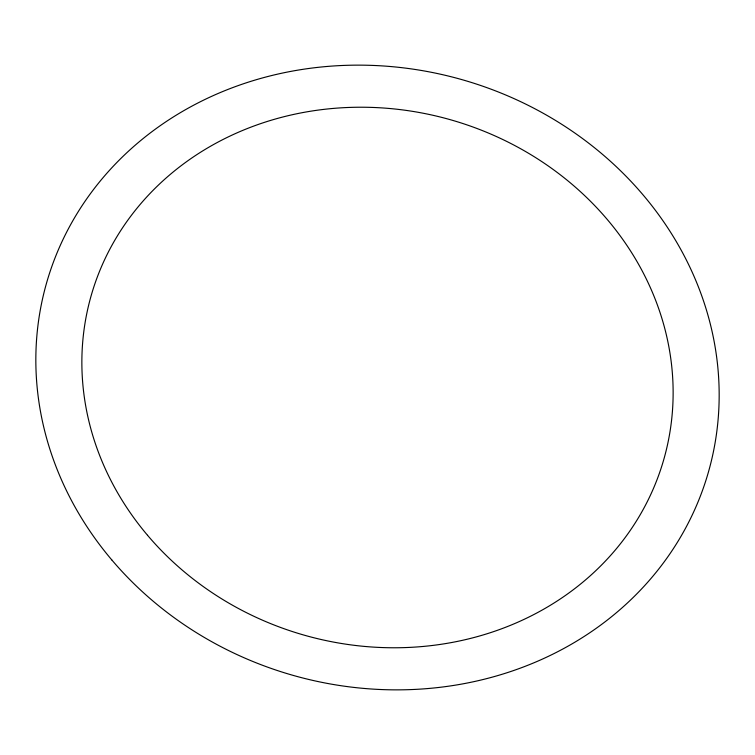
<?xml version="1.0" encoding="UTF-8"?>
<svg xmlns="http://www.w3.org/2000/svg" width="755" height="755" viewBox="0 0 755 755"><rect width="100%" height="100%" fill="white"/><g stroke="black" fill="none" stroke-linecap="round" stroke-linejoin="round"><path stroke-width="1.13" d="M111.74 559.861A344.167 309.597 16 0 0 696.337 505.944A344.167 309.597 16 0 0 324.433 66.695A344.167 309.597 16 0 0 111.74 559.861M147.546 535.295A297.8 267.883 16 0 0 653.377 488.636A297.8 267.883 16 0 0 331.577 108.569A297.8 267.883 16 0 0 147.546 535.295"/></g></svg>
